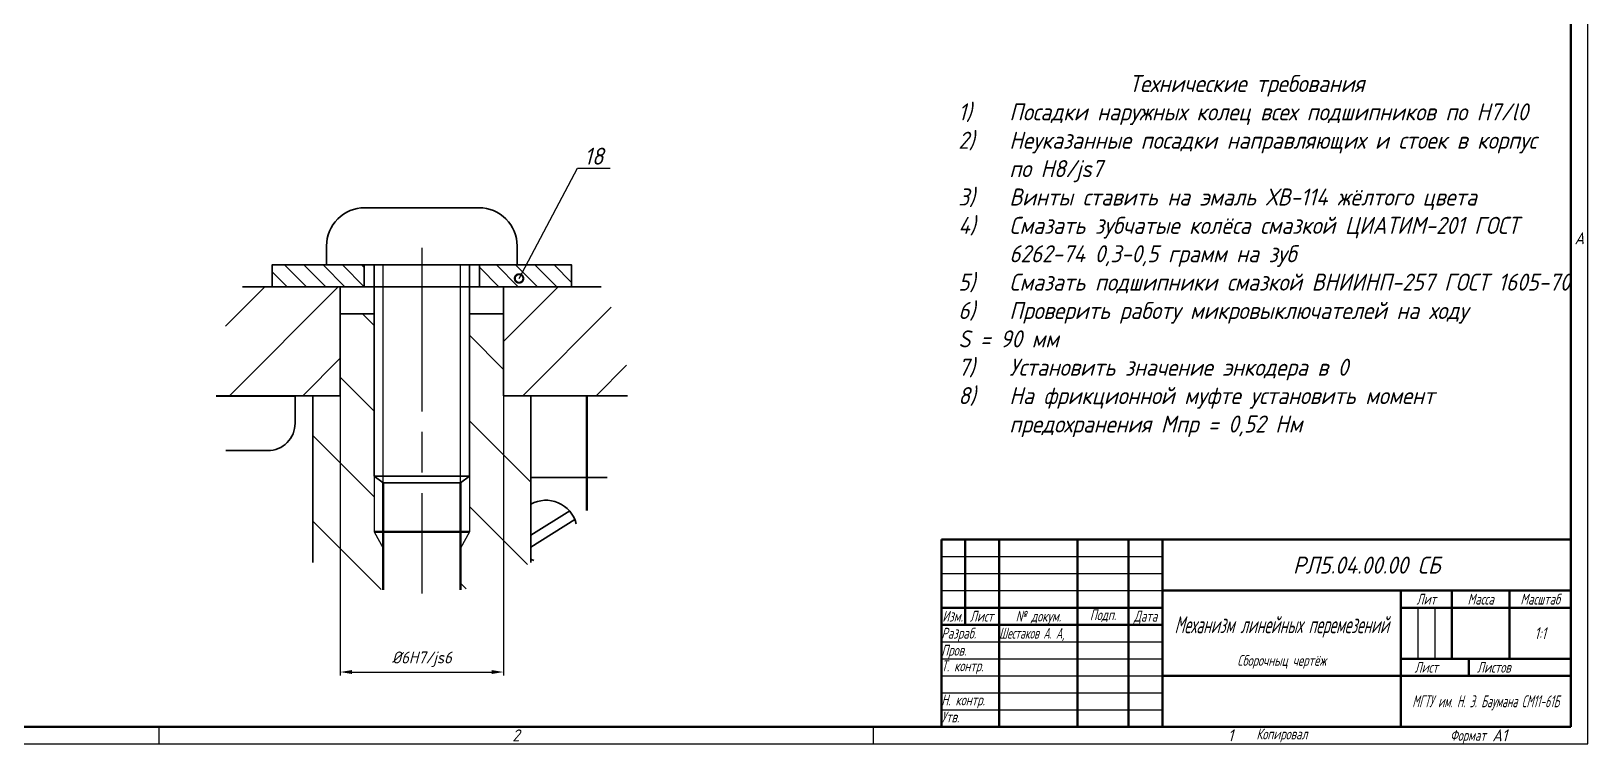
# Model space of a CAD drawing. Header units: millimetres. Extents: x -386 to 841, y 0 to 594.
# Drawn here: x 383.5 to 841, y 0 to 209.3 of the extents above; entities that cross this region are included whole.
import ezdxf
from ezdxf import colors
from ezdxf.entities.mleader import LeaderData, LeaderLine
from ezdxf.enums import TextEntityAlignment as Align
from ezdxf.math import Vec2, Vec3

# ---------------------------------------------------------------- set-up
doc = ezdxf.new("R2010")
doc.units = ezdxf.units.MM
doc.linetypes.add('ACGOSTWELD', pattern=[3, 2, -1])
doc.linetypes.add('AM_ISO08W050', pattern=[18, 12, -1.5, 3, -1.5])
doc.layers.get('0').update_dxf_attribs({"linetype": 'ACGOSTWELD', "lineweight": 25})
for name, color, linetype, lineweight in [('AM_0', 7, 'Continuous', 50), ('AM_4', 3, 'Continuous', 25), ('AM_5', 3, 'Continuous', 25), ('AM_7', 4, 'AM_ISO08W050', 25), ('AM_8', 1, 'Continuous', 25), ('AM_BOR', 7, 'Continuous', 50), ('основные', 7, 'Continuous', 35)]:
    doc.layers.add(name, color=color, linetype=linetype, lineweight=lineweight)
doc.styles.add('ACGOSTTS', font='geniso.shx', dxfattribs={"oblique": 15})
doc.styles.get("Standard").update_dxf_attribs({"font": 'geniso.shx', "oblique": 15})
doc.dimstyles.new('AM_GOST$0', dxfattribs={"dimtxt": 3.5, "dimasz": 3.5, "dimexe": 1, "dimexo": 1, "dimgap": 1.5, "dimtad": 1, "dimtoh": 1, "dimtxsty": 'Standard', "dimcen": 0, "dimclrd": 256, "dimclre": 256, "dimclrt": 2, "dimadec": 0, "dimazin": 2, "dimtp": 0.1, "dimtm": 0.1, "dimtfac": 0.71, "dimtmove": 0, "dimatfit": 3, "dimfxl": 1, "dimtolj": 1, "dimlwd": -1, "dimlwe": -1, "dimarcsym": 1})
pattern_1 = [(135, (981.0978, -463.7348), (-0.7071068, -0.7071068), [])]

# ---------------------------------------------------------------- blocks, each defined once
blk = doc.blocks.new('GOST_A1_LANDSCAPE')
at = {"layer": 'AM_BOR', "color": 1, "lineweight": 25}
for p, q in [((841, 0), (841, 594)), ((421, 5), (421, 0)), ((631, 5), (631, 0)), ((0, 0), (841, 0))]:
    blk.add_line(p, q, dxfattribs=at)
at = {"layer": 'AM_BOR', "color": 7, "lineweight": 50}
for p, q in [((836, 5), (836, 589)), ((20, 5), (836, 5))]:
    blk.add_line(p, q, dxfattribs=at)
at = {"layer": 'AM_BOR', "color": 1, "lineweight": 25, "style": 'ACGOSTTS', "oblique": 15}
for s, p in [('A', (838.5, 148.5)), ('2', (526, 2.5)), ('1', (736, 2.5))]:
    blk.add_text(s, height=3.5, dxfattribs=at).set_placement(p, align=Align.MIDDLE_CENTER)
blk = doc.blocks.new('GOST_FORM1')
at = {"layer": 'AM_BOR', "color": 7, "lineweight": 50}
for p, q in [((-185, 0), (-185, 55)), ((-185, 55), (0, 55)), ((-178, 55), (-178, 30)), ((-168, 55), (-168, 0)), ((-145, 55), (-145, 0)), ((-130, 55), (-130, 0)), ((-120, 55), (-120, 0)), ((0, 55), (0, 0)), ((-120, 40), (0, 40)), ((-50, 40), (-50, 0)), ((-35, 40), (-35, 20)), ((-18, 40), (-18, 20)), ((-185, 35), (-120, 35)), ((-50, 35), (0, 35)), ((-185, 30), (-120, 30)), ((-50, 20), (0, 20)), ((-30, 20), (-30, 15)), ((-120, 15), (0, 15)), ((0, 0), (-185, 0))]:
    blk.add_line(p, q, dxfattribs=at)
at = {"layer": 'AM_BOR', "color": 1, "lineweight": 25}
for p, q in [((-185, 50), (-120, 50)), ((-185, 45), (-120, 45)), ((-185, 40), (-120, 40)), ((-45, 35), (-45, 20)), ((-40, 35), (-40, 20)), ((-185, 25), (-120, 25)), ((-185, 20), (-120, 20)), ((-185, 15), (-120, 15)), ((-185, 10), (-120, 10)), ((-185, 5), (-120, 5))]:
    blk.add_line(p, q, dxfattribs=at)
at = {"layer": 'AM_BOR', "color": 1, "lineweight": 25, "style": 'ACGOSTTS', "oblique": 15, "width": 0.8}
for s, p in [('Лит', (-42.5, 37.5)), ('Масса', (-26.5, 37.5)), ('Масштаб', (-9, 37.5)), ('Изм.', (-181.7, 32.5)), ('Лист', (-173.2, 32.5)), ('№ докум.', (-156.5, 32.5)), ('Подп.', (-137.5, 32.9)), ('Дата', (-125, 32.5)), ('Лист', (-42.5, 17.5)), ('Листов', (-22.62, 17.5)), ('Копировал', (-84.92, -2.1))]:
    blk.add_text(s, height=3.17, dxfattribs=at).set_placement(p, align=Align.MIDDLE_CENTER)
for s, p in [('Разраб.', (-185, 27.5)), ('Пров.', (-185, 22.5)), ('Т. контр.', (-185, 17.9)), ('Н. контр.', (-185, 7.9)), ('Утв.', (-185, 2.9))]:
    blk.add_text(s, height=3.17, dxfattribs=at).set_placement(p, align=Align.MIDDLE_LEFT)
blk.add_text('Формат', height=3.17, dxfattribs=at).set_placement((-25, -2.5), align=Align.MIDDLE_RIGHT)
at = {"layer": 'AM_BOR', "color": 2, "lineweight": 25, "style": 'ACGOSTTS', "oblique": 15}
for tag, height, p in [('GEN-TITLE-PARTNO{23}', 5, (-60, 47.5)), ('GEN-TITLE-CMPNY{13}', 3.5, (-25, 7.5))]:
    blk.add_attdef(tag, text='', height=height, dxfattribs=at).set_placement(p, align=Align.MIDDLE_CENTER)
at = {"layer": 'AM_BOR', "color": 2, "lineweight": 25, "style": 'ACGOSTTS', "oblique": 15, "width": 0.8}
for tag, height, p in [('GEN-TITLE-DES1{13}', 5, (-85, 30)), ('GEN-TITLE-LIT1{1}', 3.5, (-47.9, 27.5)), ('GEN-TITLE-LIT2{1.1}', 3.5, (-42.9, 27.5)), ('GEN-TITLE-LIT3{1.1}', 3.5, (-37.9, 27.5)), ('GEN-TITLE-WT{4}', 3.5, (-27, 27.5)), ('GEN-TITLE-SCA{6}', 3.5, (-9, 27.5)), ('GEN-TITLE-DES2{21}', 3.17, (-85, 19.5)), ('GEN-TITLE-SHEET{2.2}', 3.17, (-34.5, 17.5)), ('GEN-TITLE-NUMSHTS{5}', 3.17, (-9.12, 17.5))]:
    blk.add_attdef(tag, text='', height=height, dxfattribs=at).set_placement(p, align=Align.MIDDLE_CENTER)
at = {"layer": 'AM_BOR', "color": 2, "lineweight": 25, "style": 'ACGOSTTS', "oblique": 15}
for tag, height, width, p in [('GEN-TITLE-NAME{6.5}', 3.17, 0.8, (-168, 27.5)), ('GEN-TITLE-CHKM{6.5}', 3.17, 0.8, (-168, 22.5)), ('GEN-TITLE-ENG{6.5}', 3.17, 0.8, (-168, 17.5)), ('GEN-TITLE-AUTH{6.5}', 3.17, 0.8, (-168, 12.5)), ('GEN-TITLE-APPD{6.5}', 3.17, 0.8, (-168, 7.5)), ('GEN-TITLE-MAT2{9}', 3.5, 0.9, (-85, 9.25)), ('GEN-TITLE-MAT3{9}', 3.5, 0.9, (-85, 4.37)), ('GEN-TITLE-APPM{6.5}', 3.17, 0.8, (-168, 2.5))]:
    blk.add_attdef(tag, text='', height=height, dxfattribs=dict(at, width=width)).set_placement(p, align=Align.MIDDLE_LEFT)
at = {"layer": 'AM_BOR', "color": 1, "lineweight": 25, "style": 'ACGOSTTS', "oblique": 15, "width": 0.8}
blk.add_attdef('GEN-TITLE-AUTHT{5}', text='', height=3.17, dxfattribs=at).set_placement((-185, 12.9), align=Align.MIDDLE_LEFT)
at = {"layer": 'AM_BOR', "color": 2, "lineweight": 25, "style": 'ACGOSTTS', "oblique": 15, "width": 0.9}
blk.add_attdef('GEN-TITLE-MAT1{9}', text='', height=3.5, dxfattribs=at).set_placement((-86.5, 7.5), align=Align.MIDDLE_RIGHT)
at = {"layer": 'AM_BOR', "color": 2, "lineweight": 25, "style": 'ACGOSTTS', "oblique": 15}
blk.add_attdef('GEN-TITLE-SIZ{15.7}', text='', height=3.5, dxfattribs=at).set_placement((-23.1, -2.5), align=Align.MIDDLE_LEFT)
blk = doc.blocks.new('*D21')
at = {"layer": 'AM_5', "linetype": 'ByBlock', "transparency": 16777216}
for p, q in [((474.32, 125.25), (474.32, 20.09)), ((522.32, 125.25), (522.32, 20.09)), ((477.82, 21.09), (518.82, 21.09))]:
    blk.add_line(p, q, dxfattribs=at)
at = {"layer": 'AM_5', "transparency": 16777216}
for points in [[(477.82, 21.68), (477.82, 20.51), (474.32, 21.09)], [(518.82, 21.68), (518.82, 20.51), (522.32, 21.09)]]:
    blk.add_solid(points, dxfattribs=at)
at = {"layer": 'Defpoints', "color": 0, "transparency": 16777216}
for p in [(474.32, 126.25), (522.32, 126.25), (522.32, 21.09)]:
    blk.add_point(p, dxfattribs=at)
at = {"layer": 'AM_5', "color": 2, "transparency": 16777216, "insert": (498.32, 24.85), "char_height": 3.5, "attachment_point": 5}
blk.add_mtext('\\A1;%%C6H7/js6', dxfattribs=at)
blk = doc.blocks.new('GENZOOOG37OT5')
at = {"layer": 'AM_8'}
h = blk.add_hatch(dxfattribs=at)
h.set_pattern_fill('_U', color=256, angle=135, style=0, pattern_type=0)
h.set_pattern_definition(pattern_1)
h.paths.add_polyline_path([(-11, 7.41), (-4.23, 7.41), (-4.23, 9.01), (-11, 9.01)])
h = blk.add_hatch(dxfattribs=at)
h.set_pattern_fill('_U', color=256, angle=135, style=0, pattern_type=0)
h.set_pattern_definition(pattern_1)
h.paths.add_polyline_path([(11, 9.01), (4.23, 9.01), (4.23, 7.41), (11, 7.41)])
h = blk.add_hatch(dxfattribs=at)
h.set_pattern_fill('ANSI31', color=256, scale=1.2, angle=180)
h.set_pattern_definition([(225, (-975.0166, -488.7438), (2.694077, -2.694077), [])])
edge = h.paths.add_edge_path()
edge.add_arc((0, 0), 15.12, 357.7482, 389.3245)
edge.add_line((13.18, 7.41), (6, 7.41))
edge.add_line((6, 7.41), (6, 5.41))
edge.add_line((6, 5.41), (6, -0.59))
edge.add_line((6, -0.59), (15.11, -0.59))
edge = h.paths.add_edge_path()
edge.add_line((-6, -0.59), (-6, 5.41))
edge.add_line((-6, 5.41), (-6, 7.41))
edge.add_line((-6, 7.41), (-13.18, 7.41))
edge.add_arc((0, 0), 15.12, 150.6755, 182.2518)
edge.add_line((-15.11, -0.59), (-6, -0.59))
h = blk.add_hatch(dxfattribs=at)
h.set_pattern_fill('ANSI31', color=256, scale=1.4, angle=90)
h.set_pattern_definition([(135, (-975.0166, -488.7438), (-3.14309, -3.14309), [])])
edge = h.paths.add_edge_path()
edge.add_line((8, -12.83), (8, -6.59))
edge.add_line((8, -6.59), (8, -0.62))
edge.add_line((8, -0.62), (6, -0.59))
edge.add_line((6, -0.59), (6, 5.41))
edge.add_line((6, 5.41), (3.5, 5.41))
edge.add_line((3.5, 5.41), (3.5, -6.51))
edge.add_line((3.5, -6.51), (3.5, -10.59))
edge.add_line((3.5, -10.59), (2.85, -11.79))
edge.add_line((2.85, -11.79), (2.85, -14.85))
edge.add_arc((0, 0), 15.12, 280.8655, 301.9411)
edge = h.paths.add_edge_path()
edge.add_line((-2.85, -14.85), (-2.85, -11.79))
edge.add_line((-2.85, -11.79), (-3.5, -10.59))
edge.add_line((-3.5, -10.59), (-3.5, 5.41))
edge.add_line((-3.5, 5.41), (-6, 5.41))
edge.add_line((-6, 5.41), (-6, -0.59))
edge.add_line((-6, -0.59), (-8, -0.62))
edge.add_line((-8, -0.62), (-8, -12.83))
edge.add_arc((0, 0), 15.12, 238.0589, 259.1345)
at = {"layer": 'AM_0'}
for p, q in [((12.13, -0.59), (12.13, -9.03)), ((-2.85, -6.99), (-2.85, -14.85)), ((2.85, -6.99), (2.85, -14.85)), ((3.5, -10.59), (-3.5, -10.59))]:
    blk.add_line(p, q, dxfattribs=at)
at = {"layer": 'AM_4'}
for p, q in [((-2.85, -6.99), (-2.85, 9.01)), ((2.85, -6.99), (2.85, 9.01)), ((-3.5, 7.3), (-3.5, -10.59)), ((3.5, 7.3), (3.5, -10.59)), ((-3.5, -10.59), (-2.85, -11.79)), ((3.5, -10.59), (2.85, -11.79))]:
    blk.add_line(p, q, dxfattribs=at)
at = {"layer": 'AM_7'}
blk.add_line((0, 10.26), (0, -15.12), dxfattribs=at)
at = {"layer": 'основные'}
for p, q in [((-4.23, 7.41), (-4.23, 9.01)), ((-3.5, -6.51), (-3.5, 9.01)), ((3.5, -6.51), (3.5, 9.01)), ((4.23, 7.41), (4.23, 9.01)), ((-1.87, 7.41), (-13.18, 7.41)), ((13.18, 7.41), (-13.18, 7.41)), ((-6, 5.41), (-6, 7.41)), ((6, 5.41), (6, 7.41)), ((-15.11, -0.59), (-6, -0.59)), ((-8, -0.62), (-6, -0.59)), ((-8, -12.83), (-8, -0.62)), ((6, -0.59), (15.11, -0.59)), ((-3.5, -6.51), (-2.85, -6.99)), ((-3.5, -6.51), (3.5, -6.51)), ((3.5, -6.51), (2.85, -6.99)), ((8, -6.59), (13.61, -6.59)), ((8, -6.59), (8, -12.83)), ((-2.85, -6.99), (2.85, -6.99)), ((10.87, -9.04), (8, -10.83)), ((8, -11.71), (11.24, -9.69))]:
    blk.add_line(p, q, dxfattribs=at)
blk.add_lwpolyline([(7, 9.01), (7, 10.41, 0.414214), (4.2, 13.21), (-4.2, 13.21, 0.414214), (-7, 10.41), (-7, 9.01)], format="xyb", close=True, dxfattribs=at)
for points in [[(-3.5, 7.41), (-11, 7.41), (-11, 9.01), (11, 9.01), (11, 7.41), (3.5, 7.41)], [(-3.5, 5.41), (-6, 5.41), (-6, -0.59), (-6, -0.59)], [(6, -0.59), (6, -0.59), (6, 5.41), (3.5, 5.41)], [(6, -0.59), (8, -0.62), (8, -6.59)]]:
    blk.add_lwpolyline(points, dxfattribs=at)
blk.add_lwpolyline([(-15.11, -0.62), (-9.31, -0.62), (-9.31, -2.62, -0.414214), (-11.31, -4.62), (-14.4, -4.62, -0.414214)], format="xyb", dxfattribs=at)
for start, end in [(14.4736, 119.0524), (240.9476, 247.064)]:
    blk.add_arc((9.12, -10.57), 2.3, start, end, dxfattribs=at)
blk = doc.blocks.new('_DotSmall')
at = {"color": 0, "linetype": 'ByBlock', "const_width": 0.5}
blk.add_lwpolyline([(-0.0625, 0, 1), (0.0625, 0, 1)], format="xyb", close=True, dxfattribs=at)

msp = doc.modelspace()

# ---------------------------------------------------------------- block references
at = {"lineweight": 0}
msp.add_blockref('GOST_A1_LANDSCAPE', (0, 0), dxfattribs=at)
ref = msp.add_blockref('GOST_FORM1', (836, 5), dxfattribs=at)
ref.add_attrib('GEN-TITLE-DES1{13}', 'Механизм линейных перемезений', dxfattribs={"layer": 'AM_BOR', "color": 2, "lineweight": 25, "height": 5, "style": 'ACGOSTTS', "oblique": 15, "width": 0.645115}).set_placement((751, 35), align=Align.MIDDLE_CENTER)
ref.add_attrib('GEN-TITLE-DES2{21}', 'Сборочныц чертёж', dxfattribs={"layer": 'AM_BOR', "color": 2, "lineweight": 25, "height": 3.17, "style": 'ACGOSTTS', "oblique": 15, "width": 0.8}).set_placement((751, 24.5), align=Align.MIDDLE_CENTER)
ref.add_attrib('GEN-TITLE-PARTNO{23}', 'РЛ5.04.00.00 СБ', dxfattribs={"layer": 'AM_BOR', "color": 2, "lineweight": 25, "height": 5, "style": 'ACGOSTTS', "oblique": 15}).set_placement((776, 52.5), align=Align.MIDDLE_CENTER)
ref.add_attrib('GEN-TITLE-MAT2{9}', '%%u', dxfattribs={"layer": 'AM_BOR', "color": 2, "lineweight": 25, "height": 3.5, "style": 'ACGOSTTS', "oblique": 15, "width": 0.9}).set_placement((751, 14.25), align=Align.MIDDLE_LEFT)
ref.add_attrib('GEN-TITLE-SCA{6}', '1:1', dxfattribs={"layer": 'AM_BOR', "color": 2, "lineweight": 25, "height": 3.5, "style": 'ACGOSTTS', "oblique": 15, "width": 0.8}).set_placement((827, 32.5), align=Align.MIDDLE_CENTER)
ref.add_attrib('GEN-TITLE-CMPNY{13}', 'МГТУ им. Н. Э. Баумана СМ11-61Б', dxfattribs={"layer": 'AM_BOR', "color": 2, "lineweight": 25, "height": 3.5, "style": 'ACGOSTTS', "oblique": 15, "width": 0.653557}).set_placement((811, 12.5), align=Align.MIDDLE_CENTER)
ref.add_attrib('GEN-TITLE-NAME{6.5}', 'Шестаков А. А, ', dxfattribs={"layer": 'AM_BOR', "color": 2, "lineweight": 25, "height": 3.17, "style": 'ACGOSTTS', "oblique": 15, "width": 0.714286}).set_placement((668, 32.5), align=Align.MIDDLE_LEFT)
ref.add_attrib('GEN-TITLE-SIZ{15.7}', 'A1', dxfattribs={"layer": 'AM_BOR', "color": 2, "lineweight": 25, "height": 3.5, "style": 'ACGOSTTS', "oblique": 15}).set_placement((812.9, 2.5), align=Align.MIDDLE_LEFT)
at = {"layer": 'AM_0', "xscale": 4, "yscale": 4, "zscale": 4}
msp.add_blockref('GENZOOOG37OT5', (498.32, 104.631), dxfattribs=at)

# ---------------------------------------------------------------- texts
at = {"layer": 'основные', "insert": (650.984, 196.47), "char_height": 5, "attachment_point": 1}
msp.add_mtext_dynamic_manual_height_columns('\\pxqc;Технические требования\\P\\pi-3,l4,q*,t4;1)^IПосадки наружных колец всех подшипников по H7/l0\\P2)^IНеуказанные посадки направляющих и стоек в корпус по H8/js7\\P3)^IВинты ставить на эмаль ХВ-114 жёлтого цвета\\P4)^IСмазать зубчатые колёса смазкой ЦИАТИМ-201 ГОСТ 6262-74 0,3-0,5 грамм на зуб\\P5)^IСмазать подшипники смазкой ВНИИНП-257 ГОСТ 1605-70\\P6)^IПроверить работу микровыключателей на ходу ^JS = 90 мм\\P7)^IУстановить значение энкодера в 0\\P8)^IНа фрикционной муфте установить момент предохранения Мпр = 0,52 Нм', width=179.56457, gutter_width=12.5, heights=[0], dxfattribs=at)

# ---------------------------------------------------------------- dimensions: what is measured, and where the dimension line sits
at = {"layer": 'AM_5'}
dim = msp.add_linear_dim(base=(522.32, 21.094), p1=(474.32, 126.255), p2=(522.32, 126.255), angle=0, text='%%C6H7/js6', dimstyle='AM_GOST$0', override={"dimlfac": 0.25, "dimpost": ''}, dxfattribs=at)
dim.commit()
dim.dimension.update_dxf_attribs({"geometry": '*D21', "text_midpoint": (498.32, 24.854)})

# ---------------------------------------------------------------- leaders
at = {"layer": 'AM_4'}
ml = msp.add_multileader_mtext('Standard', dxfattribs=at)
ml.set_content('18', color=256)
ml.set_leader_properties()
ml.set_arrow_properties(name='DOTSMALL')
ml.build(insert=Vec2(0, 0))
ml.multileader.update_dxf_attribs({"text_left_attachment_type": 6, "text_right_attachment_type": 6, "dogleg_length": 0, "arrow_head_size": 5})
ctx = ml.context
ctx.base_point, ctx.char_height, ctx.arrow_head_size, ctx.plane_origin = Vec3(544.043, 169.122), 5, 5, Vec3(428.103, 42.007)
ctx.left_attachment, ctx.right_attachment = 6, 6
notes = []
notes.append((ctx, [(0, (1, 1, 0), (544.043, 169.122), (1, 0), 0, [(0, [(526.888, 136.696)], 0, [])])]))
ctx.mtext.insert, ctx.mtext.flow_direction = Vec3(546.043, 175.122), 5
for ctx, leaders in notes:
    for number, flags, end, landing, length, lines in leaders:
        leader = LeaderData()
        leader.index, (leader.has_last_leader_line, leader.has_dogleg_vector, leader.attachment_direction) = number, flags
        leader.last_leader_point, leader.dogleg_vector, leader.dogleg_length = Vec3(end), Vec3(landing), length
        for number, points, colour, breaks in lines:
            line = LeaderLine()
            line.index, line.vertices, line.color, line.breaks = number, Vec3.list(points), colors.encode_raw_color(colour), breaks
            leader.lines.append(line)
        ctx.leaders.append(leader)

doc.saveas('drawing.dxf')
